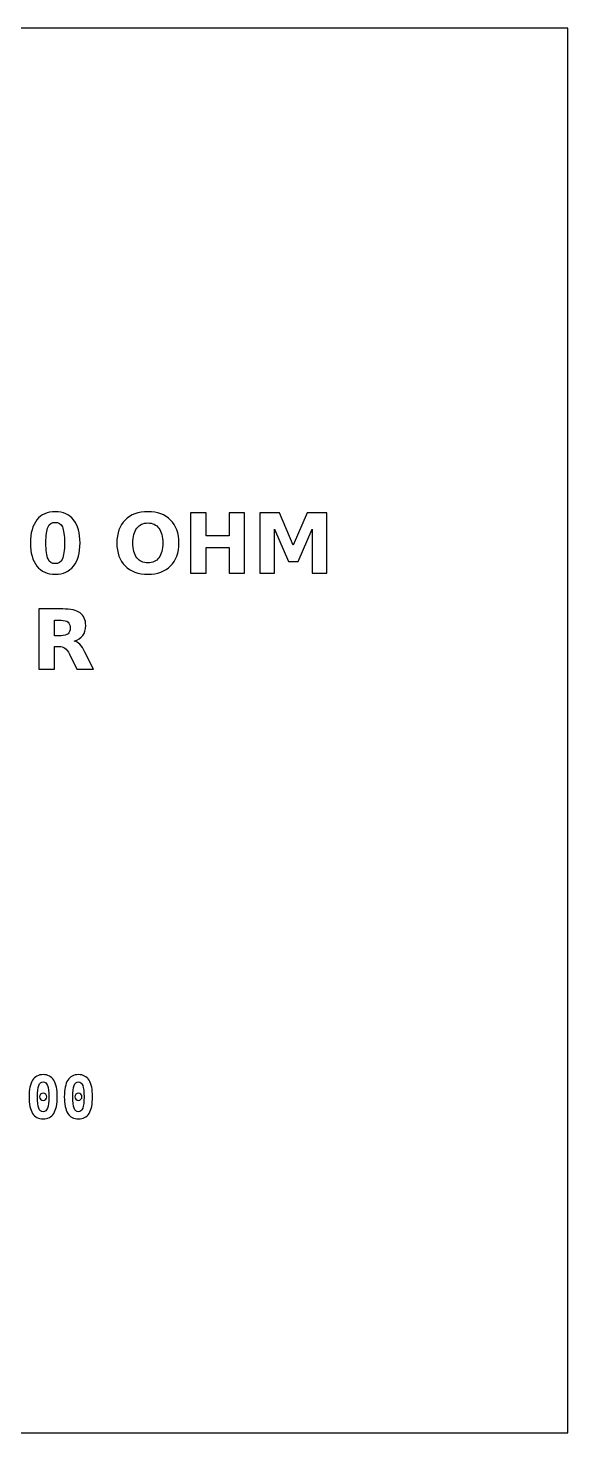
# Model space of a CAD drawing. Extents: x -117 to -93, y -160.5 to -136.5.
# Drawn here: x -102.21 to -93, y -160.5 to -136.5 of the extents above; entities that cross this region are included whole.
import ezdxf

# ---------------------------------------------------------------- set-up
doc = ezdxf.new("R2010")
doc.units = 0
doc.header["$MEASUREMENT"] = 0
doc.layers.add('LAYER_1', color=7, linetype='CONTINUOUS')

msp = doc.modelspace()

# ---------------------------------------------------------------- linework, layer by layer
at = {"layer": 'LAYER_1', "color": 7}
msp.add_lwpolyline([(-117, -160.5), (-93, -160.5), (-93, -136.5), (-117, -136.5), (-117, -160.5)], close=True, dxfattribs=at)
at = {"layer": 'LAYER_1'}
for points, knots in [([(-101.3279, -145.2967), (-101.3279, -145.4672), (-101.3646, -145.5987), (-101.4382, -145.6913), (-101.4382, -145.6913), (-101.5116, -145.7838), (-101.616, -145.8301), (-101.751, -145.8301), (-101.751, -145.8301), (-101.8865, -145.8301), (-101.9911, -145.7838), (-102.0645, -145.6913), (-102.0645, -145.6913), (-102.1381, -145.5987), (-102.1748, -145.4672), (-102.1748, -145.2967), (-102.1748, -145.2967), (-102.1748, -145.126), (-102.1381, -144.9942), (-102.0645, -144.9016), (-102.0645, -144.9016), (-101.9911, -144.8092), (-101.8865, -144.7628), (-101.751, -144.7628), (-101.751, -144.7628), (-101.616, -144.7628), (-101.5116, -144.8092), (-101.4382, -144.9016), (-101.4382, -144.9016), (-101.3646, -144.9942), (-101.3279, -145.126), (-101.3279, -145.2967)], [0, 0, 0, 0, 0.125, 0.125, 0.125, 0.125, 0.25, 0.25, 0.25, 0.25, 0.375, 0.375, 0.375, 0.375, 0.5, 0.5, 0.5, 0.5, 0.625, 0.625, 0.625, 0.625, 0.75, 0.75, 0.75, 0.75, 0.875, 0.875, 0.875, 0.875, 1, 1, 1, 1]), ([(-101.5932, -145.2948), (-101.5932, -145.1662), (-101.6052, -145.0756), (-101.6294, -145.0229), (-101.6294, -145.0229), (-101.6534, -144.9705), (-101.6941, -144.9442), (-101.751, -144.9442), (-101.751, -144.9442), (-101.8079, -144.9442), (-101.8486, -144.9705), (-101.8731, -145.0229), (-101.8731, -145.0229), (-101.8973, -145.0756), (-101.9095, -145.1662), (-101.9095, -145.2948), (-101.9095, -145.2948), (-101.9095, -145.4246), (-101.8973, -145.5164), (-101.8731, -145.5695), (-101.8731, -145.5695), (-101.8486, -145.6229), (-101.8079, -145.6495), (-101.751, -145.6495), (-101.751, -145.6495), (-101.6946, -145.6495), (-101.6541, -145.6229), (-101.6296, -145.5695), (-101.6296, -145.5695), (-101.6054, -145.5164), (-101.5932, -145.4246), (-101.5932, -145.2948)], [0, 0, 0, 0, 0.125, 0.125, 0.125, 0.125, 0.25, 0.25, 0.25, 0.25, 0.375, 0.375, 0.375, 0.375, 0.5, 0.5, 0.5, 0.5, 0.625, 0.625, 0.625, 0.625, 0.75, 0.75, 0.75, 0.75, 0.875, 0.875, 0.875, 0.875, 1, 1, 1, 1]), ([(-100.1696, -144.7628), (-100.0043, -144.7628), (-99.8747, -144.8101), (-99.7811, -144.9049), (-99.7811, -144.9049), (-99.6873, -144.9994), (-99.6405, -145.1299), (-99.6405, -145.2967), (-99.6405, -145.2967), (-99.6405, -145.463), (-99.6873, -145.5935), (-99.7811, -145.688), (-99.7811, -145.688), (-99.8747, -145.7828), (-100.0043, -145.8301), (-100.1696, -145.8301), (-100.1696, -145.8301), (-100.3345, -145.8301), (-100.4638, -145.7828), (-100.5579, -145.688), (-100.5579, -145.688), (-100.6517, -145.5935), (-100.6988, -145.463), (-100.6988, -145.2967), (-100.6988, -145.2967), (-100.6988, -145.1299), (-100.6517, -144.9994), (-100.5579, -144.9049), (-100.5579, -144.9049), (-100.4638, -144.8101), (-100.3345, -144.7628), (-100.1696, -144.7628)], [0, 0, 0, 0, 0.125, 0.125, 0.125, 0.125, 0.25, 0.25, 0.25, 0.25, 0.375, 0.375, 0.375, 0.375, 0.5, 0.5, 0.5, 0.5, 0.625, 0.625, 0.625, 0.625, 0.75, 0.75, 0.75, 0.75, 0.875, 0.875, 0.875, 0.875, 1, 1, 1, 1]), ([(-100.1696, -144.955), (-100.2505, -144.955), (-100.3131, -144.9848), (-100.3578, -145.0446), (-100.3578, -145.0446), (-100.4022, -145.1043), (-100.4246, -145.1883), (-100.4246, -145.2967), (-100.4246, -145.2967), (-100.4246, -145.4049), (-100.4022, -145.4886), (-100.3578, -145.5483), (-100.3578, -145.5483), (-100.3131, -145.6081), (-100.2505, -145.6379), (-100.1696, -145.6379), (-100.1696, -145.6379), (-100.0882, -145.6379), (-100.0255, -145.6081), (-99.9808, -145.5483), (-99.9808, -145.5483), (-99.9363, -145.4886), (-99.914, -145.4049), (-99.914, -145.2967), (-99.914, -145.2967), (-99.914, -145.1883), (-99.9363, -145.1043), (-99.9808, -145.0446), (-99.9808, -145.0446), (-100.0255, -144.9848), (-100.0882, -144.955), (-100.1696, -144.955)], [0, 0, 0, 0, 0.125, 0.125, 0.125, 0.125, 0.25, 0.25, 0.25, 0.25, 0.375, 0.375, 0.375, 0.375, 0.5, 0.5, 0.5, 0.5, 0.625, 0.625, 0.625, 0.625, 0.75, 0.75, 0.75, 0.75, 0.875, 0.875, 0.875, 0.875, 1, 1, 1, 1]), ([(-99.4398, -144.7814), (-99.4398, -144.7814), (-99.1745, -144.7814), (-99.1745, -144.7814), (-99.1745, -144.7814), (-99.1745, -144.7814), (-99.1745, -145.1735), (-99.1745, -145.1735), (-99.1745, -145.1735), (-99.1745, -145.1735), (-98.7832, -145.1735), (-98.7832, -145.1735), (-98.7832, -145.1735), (-98.7832, -145.1735), (-98.7832, -144.7814), (-98.7832, -144.7814), (-98.7832, -144.7814), (-98.7832, -144.7814), (-98.5179, -144.7814), (-98.5179, -144.7814), (-98.5179, -144.7814), (-98.5179, -144.7814), (-98.5179, -145.8101), (-98.5179, -145.8101), (-98.5179, -145.8101), (-98.5179, -145.8101), (-98.7832, -145.8101), (-98.7832, -145.8101), (-98.7832, -145.8101), (-98.7832, -145.8101), (-98.7832, -145.3741), (-98.7832, -145.3741), (-98.7832, -145.3741), (-98.7832, -145.3741), (-99.1745, -145.3741), (-99.1745, -145.3741), (-99.1745, -145.3741), (-99.1745, -145.3741), (-99.1745, -145.8101), (-99.1745, -145.8101), (-99.1745, -145.8101), (-99.1745, -145.8101), (-99.4398, -145.8101), (-99.4398, -145.8101), (-99.4398, -145.8101), (-99.4398, -145.8101), (-99.4398, -144.7814), (-99.4398, -144.7814)], [0, 0, 0, 0, 0.0833333, 0.0833333, 0.0833333, 0.0833333, 0.1666667, 0.1666667, 0.1666667, 0.1666667, 0.25, 0.25, 0.25, 0.25, 0.3333333, 0.3333333, 0.3333333, 0.3333333, 0.4166667, 0.4166667, 0.4166667, 0.4166667, 0.5, 0.5, 0.5, 0.5, 0.5833333, 0.5833333, 0.5833333, 0.5833333, 0.6666667, 0.6666667, 0.6666667, 0.6666667, 0.75, 0.75, 0.75, 0.75, 0.8333333, 0.8333333, 0.8333333, 0.8333333, 0.9166667, 0.9166667, 0.9166667, 0.9166667, 1, 1, 1, 1]), ([(-98.2589, -144.7814), (-98.2589, -144.7814), (-97.9214, -144.7814), (-97.9214, -144.7814), (-97.9214, -144.7814), (-97.9214, -144.7814), (-97.6869, -145.332), (-97.6869, -145.332), (-97.6869, -145.332), (-97.6869, -145.332), (-97.4513, -144.7814), (-97.4513, -144.7814), (-97.4513, -144.7814), (-97.4513, -144.7814), (-97.1145, -144.7814), (-97.1145, -144.7814), (-97.1145, -144.7814), (-97.1145, -144.7814), (-97.1145, -145.8101), (-97.1145, -145.8101), (-97.1145, -145.8101), (-97.1145, -145.8101), (-97.3652, -145.8101), (-97.3652, -145.8101), (-97.3652, -145.8101), (-97.3652, -145.8101), (-97.3652, -145.0577), (-97.3652, -145.0577), (-97.3652, -145.0577), (-97.3652, -145.0577), (-97.6023, -145.6123), (-97.6023, -145.6123), (-97.6023, -145.6123), (-97.6023, -145.6123), (-97.7704, -145.6123), (-97.7704, -145.6123), (-97.7704, -145.6123), (-97.7704, -145.6123), (-98.0075, -145.0577), (-98.0075, -145.0577), (-98.0075, -145.0577), (-98.0075, -145.0577), (-98.0075, -145.8101), (-98.0075, -145.8101), (-98.0075, -145.8101), (-98.0075, -145.8101), (-98.2589, -145.8101), (-98.2589, -145.8101), (-98.2589, -145.8101), (-98.2589, -145.8101), (-98.2589, -144.7814), (-98.2589, -144.7814)], [0, 0, 0, 0, 0.0769231, 0.0769231, 0.0769231, 0.0769231, 0.1538462, 0.1538462, 0.1538462, 0.1538462, 0.2307692, 0.2307692, 0.2307692, 0.2307692, 0.3076923, 0.3076923, 0.3076923, 0.3076923, 0.3846154, 0.3846154, 0.3846154, 0.3846154, 0.4615385, 0.4615385, 0.4615385, 0.4615385, 0.5384615, 0.5384615, 0.5384615, 0.5384615, 0.6153846, 0.6153846, 0.6153846, 0.6153846, 0.6923077, 0.6923077, 0.6923077, 0.6923077, 0.7692308, 0.7692308, 0.7692308, 0.7692308, 0.8461538, 0.8461538, 0.8461538, 0.8461538, 0.9230769, 0.9230769, 0.9230769, 0.9230769, 1, 1, 1, 1]), ([(-101.7633, -147.0634), (-101.7633, -147.0634), (-101.7633, -147.4526), (-101.7633, -147.4526), (-101.7633, -147.4526), (-101.7633, -147.4526), (-102.0286, -147.4526), (-102.0286, -147.4526), (-102.0286, -147.4526), (-102.0286, -147.4526), (-102.0286, -146.4239), (-102.0286, -146.4239), (-102.0286, -146.4239), (-102.0286, -146.4239), (-101.6234, -146.4239), (-101.6234, -146.4239), (-101.6234, -146.4239), (-101.4879, -146.4239), (-101.3884, -146.4467), (-101.3254, -146.4921), (-101.3254, -146.4921), (-101.2622, -146.5375), (-101.2306, -146.6095), (-101.2306, -146.7078), (-101.2306, -146.7078), (-101.2306, -146.7757), (-101.2471, -146.8317), (-101.2798, -146.8752), (-101.2798, -146.8752), (-101.3127, -146.919), (-101.3623, -146.9512), (-101.4284, -146.9717), (-101.4284, -146.9717), (-101.3922, -146.9801), (-101.3595, -146.9987), (-101.3308, -147.0279), (-101.3308, -147.0279), (-101.3021, -147.057), (-101.2732, -147.1012), (-101.2438, -147.1605), (-101.2438, -147.1605), (-101.2438, -147.1605), (-101.0996, -147.4526), (-101.0996, -147.4526), (-101.0996, -147.4526), (-101.0996, -147.4526), (-101.3823, -147.4526), (-101.3823, -147.4526), (-101.3823, -147.4526), (-101.3823, -147.4526), (-101.5077, -147.197), (-101.5077, -147.197), (-101.5077, -147.197), (-101.5328, -147.1457), (-101.5585, -147.1104), (-101.5846, -147.0916), (-101.5846, -147.0916), (-101.6105, -147.0728), (-101.645, -147.0634), (-101.6883, -147.0634), (-101.6883, -147.0634), (-101.6883, -147.0634), (-101.7633, -147.0634), (-101.7633, -147.0634)], [0, 0, 0, 0, 0.0625, 0.0625, 0.0625, 0.0625, 0.125, 0.125, 0.125, 0.125, 0.1875, 0.1875, 0.1875, 0.1875, 0.25, 0.25, 0.25, 0.25, 0.3125, 0.3125, 0.3125, 0.3125, 0.375, 0.375, 0.375, 0.375, 0.4375, 0.4375, 0.4375, 0.4375, 0.5, 0.5, 0.5, 0.5, 0.5625, 0.5625, 0.5625, 0.5625, 0.625, 0.625, 0.625, 0.625, 0.6875, 0.6875, 0.6875, 0.6875, 0.75, 0.75, 0.75, 0.75, 0.8125, 0.8125, 0.8125, 0.8125, 0.875, 0.875, 0.875, 0.875, 0.9375, 0.9375, 0.9375, 0.9375, 1, 1, 1, 1]), ([(-101.6516, -146.8802), (-101.5961, -146.8802), (-101.5561, -146.8698), (-101.5321, -146.8491), (-101.5321, -146.8491), (-101.5079, -146.8284), (-101.4959, -146.7943), (-101.4959, -146.747), (-101.4959, -146.747), (-101.4959, -146.7002), (-101.5079, -146.6666), (-101.5321, -146.6464), (-101.5321, -146.6464), (-101.5561, -146.6262), (-101.5961, -146.6161), (-101.6516, -146.6161), (-101.6516, -146.6161), (-101.6516, -146.6161), (-101.7633, -146.6161), (-101.7633, -146.6161), (-101.7633, -146.6161), (-101.7633, -146.6161), (-101.7633, -146.8802), (-101.7633, -146.8802), (-101.7633, -146.8802), (-101.7633, -146.8802), (-101.6516, -146.8802), (-101.6516, -146.8802)], [0, 0, 0, 0, 0.1428571, 0.1428571, 0.1428571, 0.1428571, 0.2857143, 0.2857143, 0.2857143, 0.2857143, 0.4285714, 0.4285714, 0.4285714, 0.4285714, 0.5714286, 0.5714286, 0.5714286, 0.5714286, 0.7142857, 0.7142857, 0.7142857, 0.7142857, 0.8571429, 0.8571429, 0.8571429, 0.8571429, 1, 1, 1, 1]), ([(-102.1981, -154.7578), (-102.1981, -154.6317), (-102.1781, -154.537), (-102.1381, -154.474), (-102.1381, -154.474), (-102.0979, -154.411), (-102.0377, -154.3795), (-101.9572, -154.3795), (-101.9572, -154.3795), (-101.8766, -154.3795), (-101.8162, -154.4108), (-101.7761, -154.4736), (-101.7761, -154.4736), (-101.736, -154.5365), (-101.716, -154.6313), (-101.716, -154.7578), (-101.716, -154.7578), (-101.716, -154.8842), (-101.736, -154.9789), (-101.7761, -155.0417), (-101.7761, -155.0417), (-101.8162, -155.1045), (-101.8766, -155.1359), (-101.9572, -155.1359), (-101.9572, -155.1359), (-102.0377, -155.1359), (-102.0979, -155.1044), (-102.1381, -155.0414), (-102.1381, -155.0414), (-102.1781, -154.9784), (-102.1981, -154.8838), (-102.1981, -154.7578)], [0, 0, 0, 0, 0.125, 0.125, 0.125, 0.125, 0.25, 0.25, 0.25, 0.25, 0.375, 0.375, 0.375, 0.375, 0.5, 0.5, 0.5, 0.5, 0.625, 0.625, 0.625, 0.625, 0.75, 0.75, 0.75, 0.75, 0.875, 0.875, 0.875, 0.875, 1, 1, 1, 1]), ([(-101.9572, -154.5015), (-101.9906, -154.5015), (-102.0147, -154.5218), (-102.0301, -154.5625), (-102.0301, -154.5625), (-102.0454, -154.6033), (-102.0531, -154.6683), (-102.0531, -154.7578), (-102.0531, -154.7578), (-102.0531, -154.8472), (-102.0454, -154.912), (-102.0301, -154.9528), (-102.0301, -154.9528), (-102.0147, -154.9935), (-101.9906, -155.0139), (-101.9572, -155.0139), (-101.9572, -155.0139), (-101.9237, -155.0139), (-101.8994, -154.9935), (-101.8841, -154.9528), (-101.8841, -154.9528), (-101.8687, -154.912), (-101.8611, -154.8472), (-101.8611, -154.7578), (-101.8611, -154.7578), (-101.8611, -154.6683), (-101.8687, -154.6033), (-101.8841, -154.5625), (-101.8841, -154.5625), (-101.8994, -154.5218), (-101.9237, -154.5015), (-101.9572, -154.5015)], [0, 0, 0, 0, 0.125, 0.125, 0.125, 0.125, 0.25, 0.25, 0.25, 0.25, 0.375, 0.375, 0.375, 0.375, 0.5, 0.5, 0.5, 0.5, 0.625, 0.625, 0.625, 0.625, 0.75, 0.75, 0.75, 0.75, 0.875, 0.875, 0.875, 0.875, 1, 1, 1, 1]), ([(-101.596, -154.7578), (-101.596, -154.6317), (-101.576, -154.537), (-101.536, -154.474), (-101.536, -154.474), (-101.4958, -154.411), (-101.4356, -154.3795), (-101.3551, -154.3795), (-101.3551, -154.3795), (-101.2745, -154.3795), (-101.2141, -154.4108), (-101.174, -154.4736), (-101.174, -154.4736), (-101.1339, -154.5365), (-101.1139, -154.6313), (-101.1139, -154.7578), (-101.1139, -154.7578), (-101.1139, -154.8842), (-101.1339, -154.9789), (-101.174, -155.0417), (-101.174, -155.0417), (-101.2141, -155.1045), (-101.2745, -155.1359), (-101.3551, -155.1359), (-101.3551, -155.1359), (-101.4356, -155.1359), (-101.4958, -155.1044), (-101.536, -155.0414), (-101.536, -155.0414), (-101.576, -154.9784), (-101.596, -154.8838), (-101.596, -154.7578)], [0, 0, 0, 0, 0.125, 0.125, 0.125, 0.125, 0.25, 0.25, 0.25, 0.25, 0.375, 0.375, 0.375, 0.375, 0.5, 0.5, 0.5, 0.5, 0.625, 0.625, 0.625, 0.625, 0.75, 0.75, 0.75, 0.75, 0.875, 0.875, 0.875, 0.875, 1, 1, 1, 1]), ([(-101.3551, -154.5015), (-101.3885, -154.5015), (-101.4126, -154.5218), (-101.428, -154.5625), (-101.428, -154.5625), (-101.4433, -154.6033), (-101.451, -154.6683), (-101.451, -154.7578), (-101.451, -154.7578), (-101.451, -154.8472), (-101.4433, -154.912), (-101.428, -154.9528), (-101.428, -154.9528), (-101.4126, -154.9935), (-101.3885, -155.0139), (-101.3551, -155.0139), (-101.3551, -155.0139), (-101.3216, -155.0139), (-101.2973, -154.9935), (-101.282, -154.9528), (-101.282, -154.9528), (-101.2666, -154.912), (-101.259, -154.8472), (-101.259, -154.7578), (-101.259, -154.7578), (-101.259, -154.6683), (-101.2666, -154.6033), (-101.282, -154.5625), (-101.282, -154.5625), (-101.2973, -154.5218), (-101.3216, -154.5015), (-101.3551, -154.5015)], [0, 0, 0, 0, 0.125, 0.125, 0.125, 0.125, 0.25, 0.25, 0.25, 0.25, 0.375, 0.375, 0.375, 0.375, 0.5, 0.5, 0.5, 0.5, 0.625, 0.625, 0.625, 0.625, 0.75, 0.75, 0.75, 0.75, 0.875, 0.875, 0.875, 0.875, 1, 1, 1, 1]), ([(-102.0179, -154.7578), (-102.0179, -154.7407), (-102.0121, -154.7262), (-102.0002, -154.7145), (-102.0002, -154.7145), (-101.9886, -154.7027), (-101.9742, -154.6968), (-101.9572, -154.6968), (-101.9572, -154.6968), (-101.9401, -154.6968), (-101.9256, -154.7027), (-101.9139, -154.7145), (-101.9139, -154.7145), (-101.9021, -154.7262), (-101.8962, -154.7407), (-101.8962, -154.7578), (-101.8962, -154.7578), (-101.8962, -154.7748), (-101.9021, -154.7892), (-101.9139, -154.8008), (-101.9139, -154.8008), (-101.9256, -154.8127), (-101.9401, -154.8185), (-101.9572, -154.8185), (-101.9572, -154.8185), (-101.9742, -154.8185), (-101.9886, -154.8127), (-102.0002, -154.8012), (-102.0002, -154.8012), (-102.0121, -154.7897), (-102.0179, -154.7752), (-102.0179, -154.7578)], [0, 0, 0, 0, 0.125, 0.125, 0.125, 0.125, 0.25, 0.25, 0.25, 0.25, 0.375, 0.375, 0.375, 0.375, 0.5, 0.5, 0.5, 0.5, 0.625, 0.625, 0.625, 0.625, 0.75, 0.75, 0.75, 0.75, 0.875, 0.875, 0.875, 0.875, 1, 1, 1, 1]), ([(-101.4158, -154.7578), (-101.4158, -154.7407), (-101.41, -154.7262), (-101.3981, -154.7145), (-101.3981, -154.7145), (-101.3865, -154.7027), (-101.3721, -154.6968), (-101.3551, -154.6968), (-101.3551, -154.6968), (-101.338, -154.6968), (-101.3235, -154.7027), (-101.3118, -154.7145), (-101.3118, -154.7145), (-101.3, -154.7262), (-101.2941, -154.7407), (-101.2941, -154.7578), (-101.2941, -154.7578), (-101.2941, -154.7748), (-101.3, -154.7892), (-101.3118, -154.8008), (-101.3118, -154.8008), (-101.3235, -154.8127), (-101.338, -154.8185), (-101.3551, -154.8185), (-101.3551, -154.8185), (-101.3721, -154.8185), (-101.3865, -154.8127), (-101.3981, -154.8012), (-101.3981, -154.8012), (-101.41, -154.7897), (-101.4158, -154.7752), (-101.4158, -154.7578)], [0, 0, 0, 0, 0.125, 0.125, 0.125, 0.125, 0.25, 0.25, 0.25, 0.25, 0.375, 0.375, 0.375, 0.375, 0.5, 0.5, 0.5, 0.5, 0.625, 0.625, 0.625, 0.625, 0.75, 0.75, 0.75, 0.75, 0.875, 0.875, 0.875, 0.875, 1, 1, 1, 1])]:
    msp.add_open_spline(points, degree=3, knots=knots, dxfattribs=at)

doc.saveas('drawing.dxf')
